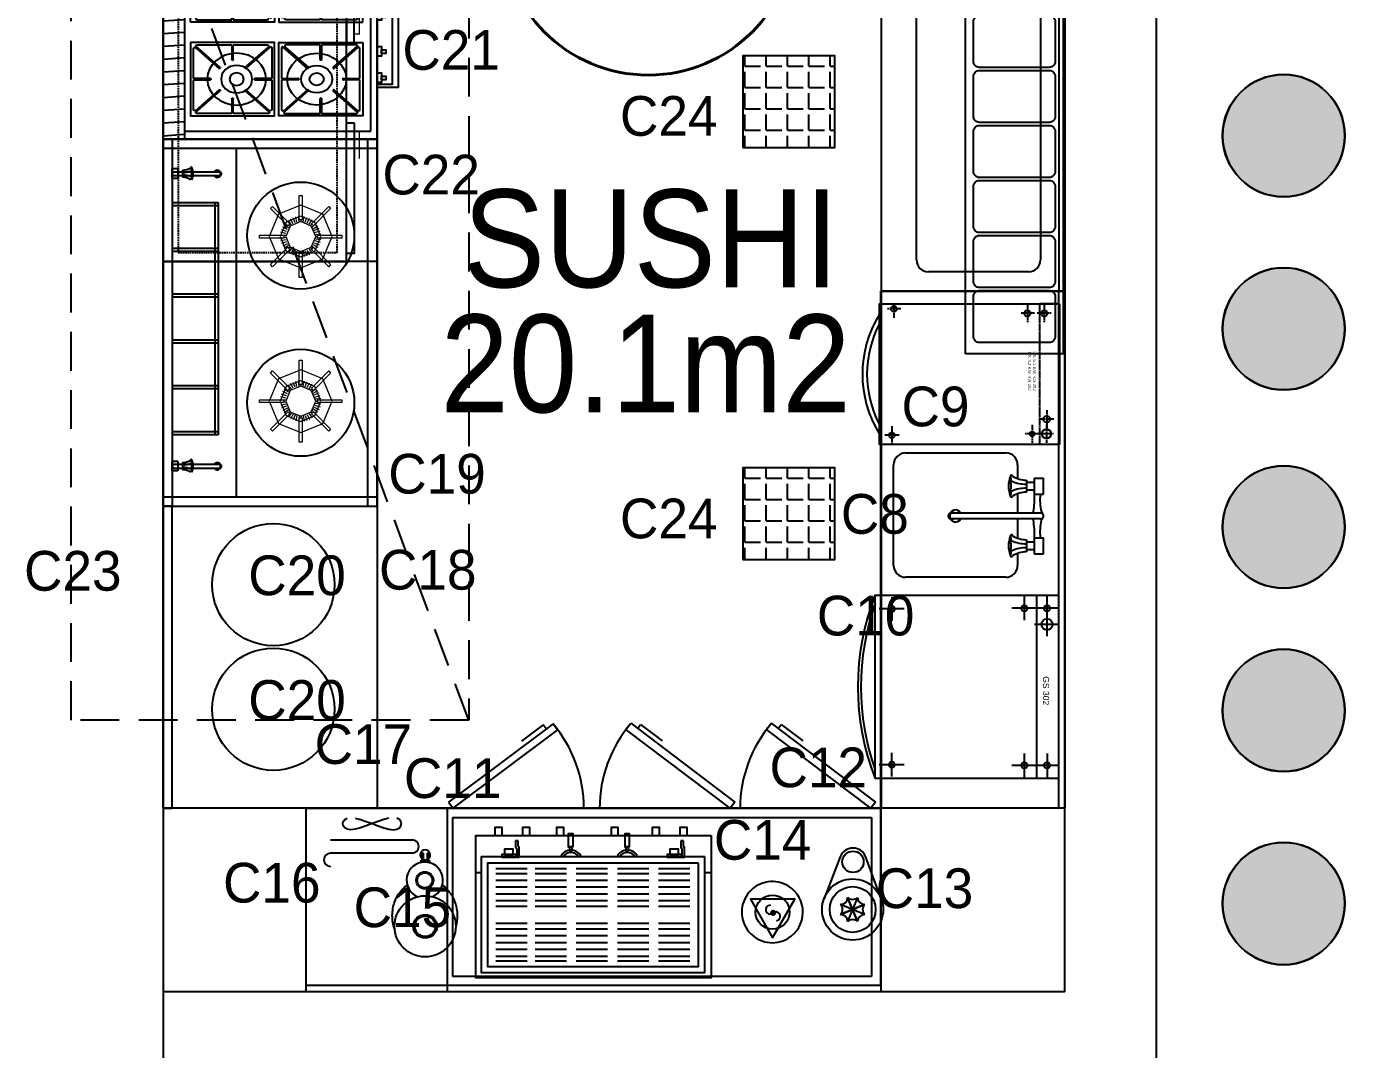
# Model space of a CAD drawing. Header units: millimetres. Extents: x -2729 to 15248, y -12439 to 5292.
# Drawn here: x 4743.2 to 5181.1, y -8711.3 to -8376.9 of the extents above; entities that cross this region are included whole.
import ezdxf

# ---------------------------------------------------------------- set-up
doc = ezdxf.new("R2010")
doc.units = ezdxf.units.MM
for name, pattern in [('DASHED', [0.75, 0.5, -0.25]), ('HIDDEN', [0.375, 0.25, -0.125]), ('HIDDENX2', [19.05, 12.7, -6.35])]:
    doc.linetypes.add(name, pattern=pattern)
for name, color, linetype in [('002 Çizgi', 7, 'Continuous'), ('0D', 1, 'Continuous'), ('0T', 7, 'Continuous'), ('AK', 7, 'Continuous'), ('DIM', 8, 'Continuous'), ('Kıtc-002 Çizgi', 7, 'Continuous'), ('OLCU', 7, 'Continuous'), ('S2000-002 Çizgi', 7, 'Continuous'), ('tefris', 39, 'Continuous')]:
    doc.layers.add(name, color=color, linetype=linetype)
doc.layers.add('KAPı', color=8, linetype='Continuous', lineweight=5)
doc.styles.get("Standard").update_dxf_attribs({"font": 'arial.ttf'})
doc.styles.add('TAKSİM', font='GOTHIC.TTF', dxfattribs={"height": 20})
doc.styles.add('Мой Ариал', font='arial.ttf', dxfattribs={"width": 0.9})

# ---------------------------------------------------------------- blocks, each defined once
blk = doc.blocks.new('jhkjuhj')
at = {"layer": 'tefris'}
blk.add_circle((-2448793.21, 524949.27), 20, dxfattribs=at)
blk = doc.blocks.new('tek mus')
at = {"layer": 'DIM', "color": 4}
for p, q in [((2960.62, 303.51), (2957.54, 303.51)), ((2983.24, 301.83), (2958.5, 301.83)), ((2958.5, 299.88), (2983.24, 299.88)), ((2960.62, 303.51), (2960.62, 298.31)), ((2963.11, 302.86), (2963.11, 298.96)), ((2960.62, 298.31), (2957.54, 298.31))]:
    blk.add_line(p, q, dxfattribs=at)
blk.add_lwpolyline([(2957.54, 298.31), (2957.54, 303.51)], dxfattribs=at)
for centre, radius, start, end in [((2958.5, 300.86), 0.975, 90, 270), ((2962.73, 312.82), 9.96, 272.20495, 299.68578), ((2963.11, 314), 12.43, 270, 292.76723), ((2963.11, 287.83), 12.43, 67.23277, 90), ((2967.99, 304.16), 0.325, 0, 180), ((2967.99, 304.16), 0.325, 359.99951, 180.00049), ((2967.99, 304.16), 0.325, 179.99951, 180), ((2967.99, 302.21), 0.325, 359.99951, 123.57433), ((2967.99, 299.61), 0.325, 236.42567, 0.00049), ((2972.13, 300.91), 4.04, 161.21272, 198.78728), ((2970.55, 303.19), 2.44, 156.48101, 203.51899), ((2970.55, 298.64), 2.44, 161.86586, 203.57425), ((2967.99, 304.16), 0.325, 359.99951, 0), ((2960.52, 300.91), 8.44, 337.35362, 22.64638), ((2982.01, 300.86), 1.95, 210, 150), ((2983.24, 300.86), 1.17, 236.44269, 123.55731), ((2983.24, 300.86), 0.975, 270, 90), ((2962.73, 289.01), 9.96, 60.31422, 87.79505)]:
    blk.add_arc(centre, radius, start, end, dxfattribs=at)
blk = doc.blocks.new('A$C2B4A6DCD')
at = {"layer": 'KAPı', "color": 124}
for points in [[(16.21, 33.69), (17.38, 33.69), (17.38, 23.69), (16.21, 23.69), (16.21, 33.69), (16.21, 33.69)], [(29.61, 16.8), (25.92, 25.92), (16.8, 29.71), (7.67, 25.92), (3.98, 16.8), (7.67, 7.77), (16.8, 3.98), (25.92, 7.77), (29.61, 16.8), (29.61, 16.8)], [(4.47, 28.35), (5.34, 29.13), (12.43, 22.04), (11.55, 21.26), (4.47, 28.35), (4.47, 28.35)], [(28.25, 29.13), (29.13, 28.35), (22.04, 21.26), (21.17, 22.04), (28.25, 29.13), (28.25, 29.13)], [(25.15, 16.8), (22.72, 22.72), (16.8, 25.15), (10.87, 22.72), (8.45, 16.8), (10.87, 10.97), (16.8, 8.54), (22.72, 10.97), (25.15, 16.8), (25.15, 16.8)], [(11.94, 20.58), (10.29, 21.94)], [(22.91, 16.8), (21.07, 21.17), (16.8, 22.91), (12.43, 21.17), (10.68, 16.8), (12.43, 12.52), (16.8, 10.68), (21.07, 12.52), (22.91, 16.8), (22.91, 16.8)], [(13.2, 21.75), (11.94, 23.59)], [(13.88, 22.23), (12.91, 24.17)], [(14.66, 22.62), (13.98, 24.66)], [(15.53, 22.82), (15.05, 24.95)], [(16.41, 22.91), (16.31, 23.69)], [(17.18, 22.91), (17.28, 23.69)], [(18.06, 22.82), (18.54, 24.95)], [(18.93, 22.62), (19.61, 24.66)], [(19.71, 22.23), (20.68, 24.17)], [(20.39, 21.75), (21.65, 23.59)], [(21.65, 20.58), (23.3, 21.94)], [(0, 16.21), (0, 17.38), (10, 17.38), (10, 16.21), (0, 16.21), (0, 16.21)], [(10.68, 17.48), (8.54, 17.67)], [(10.87, 18.35), (8.74, 18.83)], [(11.17, 19.13), (9.13, 19.9)], [(11.46, 19.9), (9.61, 20.97)], [(10.68, 16.6), (10, 16.6)], [(12.52, 21.26), (12.04, 21.75)], [(21.07, 21.26), (21.55, 21.75)], [(22.04, 19.9), (23.98, 20.97)], [(22.43, 19.13), (24.47, 19.9)], [(22.72, 18.35), (24.85, 18.83)], [(22.91, 17.48), (25.05, 17.67)], [(22.91, 16.6), (23.59, 16.6)], [(33.59, 17.38), (33.59, 16.21), (23.59, 16.21), (23.59, 17.38), (33.59, 17.38), (33.59, 17.38)], [(5.34, 4.56), (4.47, 5.34), (11.55, 12.43), (12.43, 11.55), (5.34, 4.56), (5.34, 4.56)], [(10.78, 15.73), (8.64, 15.34)], [(10.97, 14.95), (8.93, 14.27)], [(11.26, 14.17), (9.32, 13.2)], [(11.75, 13.4), (9.9, 12.14)], [(12.91, 12.14), (11.46, 10.49)], [(12.23, 12.72), (11.75, 12.23)], [(13.59, 11.65), (12.43, 9.81)], [(14.27, 11.26), (13.4, 9.22)], [(15.15, 10.97), (14.47, 8.83)], [(18.45, 10.97), (19.13, 8.83)], [(19.32, 11.26), (20.19, 9.22)], [(20, 11.65), (21.17, 9.81)], [(20.68, 12.14), (22.14, 10.49)], [(29.13, 5.34), (28.25, 4.56), (21.17, 11.55), (22.04, 12.43), (29.13, 5.34), (29.13, 5.34)], [(21.36, 12.72), (21.84, 12.23)], [(21.84, 13.4), (23.69, 12.14)], [(22.33, 14.17), (24.27, 13.2)], [(22.62, 14.95), (24.66, 14.27)], [(22.82, 15.73), (24.95, 15.34)], [(15.92, 10.78), (15.63, 8.54)], [(17.38, 0), (16.21, 0), (16.21, 10), (17.38, 10), (17.38, 0), (17.38, 0)], [(16.8, 10.68), (16.8, 10)], [(17.67, 10.78), (17.96, 8.54)]]:
    blk.add_lwpolyline(points, dxfattribs=at)
blk = doc.blocks.new('vog ocağı')
for p, q in [((3614.24, 1313.04), (3494.24, 1313.04)), ((3494.24, 1313.04), (3494.24, 1243.04)), ((3614.24, 1310.04), (3494.24, 1310.04)), ((3497.24, 1313.04), (3497.24, 1243.04)), ((3517.56, 1295.04), (3517.56, 1310.04)), ((3518.56, 1295.04), (3518.56, 1310.04)), ((3532.56, 1295.04), (3532.56, 1310.04)), ((3533.56, 1295.04), (3533.56, 1310.04)), ((3547.56, 1295.04), (3547.56, 1310.04)), ((3548.56, 1295.04), (3548.56, 1310.04)), ((3562.56, 1295.04), (3562.56, 1310.04)), ((3563.56, 1295.04), (3563.56, 1310.04)), ((3577.56, 1295.04), (3577.56, 1310.04)), ((3578.56, 1295.04), (3578.56, 1310.04)), ((3592.56, 1310.04), (3592.56, 1295.04)), ((3593.56, 1310.04), (3593.56, 1295.04)), ((3611.24, 1243.04), (3611.24, 1313.04)), ((3614.24, 1243.04), (3614.24, 1313.04)), ((3593.56, 1296.04), (3517.56, 1296.04)), ((3593.56, 1295.04), (3517.56, 1295.04)), ((3611.24, 1289.16), (3497.24, 1289.16)), ((3494.24, 1246.04), (3614.24, 1246.04)), ((3494.24, 1243.04), (3614.24, 1243.04))]:
    blk.add_line(p, q)
for centre in [(3528.05, 1267.97), (3582.76, 1267.97)]:
    blk.add_circle(centre, 17.5)
at = {"xscale": 0.6000000000000228, "yscale": 0.6000000000000228, "zscale": 0.6000000000000228, "rotation": 270}
for p in [(3326.77, 3084.56), (3422.43, 3084.56)]:
    blk.add_blockref('tek mus', p, dxfattribs=at)
at = {"layer": 'KAPı', "color": 124, "xscale": 0.7999999999999547, "yscale": 0.7999999999999547, "zscale": 0.7999999999999547}
for p in [(3515.16, 1254.56), (3568.98, 1254.56)]:
    blk.add_blockref('A$C2B4A6DCD', p, dxfattribs=at)
blk = doc.blocks.new('A$C604B7618')
at = {"layer": 'Kıtc-002 Çizgi'}
blk.add_lwpolyline([(0, 30.57), (30.57, 30.57), (30.57, 0), (0, 0), (0, 30.57)], dxfattribs=at)
blk.add_lwpolyline([(15.55, 29.52), (15.55, 23.44, -0.414214), (15.34, 23.23), (15.23, 23.23, -0.414214), (15.02, 23.44), (15.02, 29.52), (2.68, 29.52, 0.668179), (2.31, 28.63), (10.81, 20.13, -0.810443), (10.38, 19.82), (1.59, 28.61, 0.668179), (1.05, 28.39), (1.05, 15.55), (7.13, 15.55, -0.414214), (7.34, 15.34), (7.34, 15.23, -0.414214), (7.13, 15.02), (1.05, 15.02), (1.05, 2.68, 0.668179), (1.94, 2.31), (10.43, 10.81, -0.810443), (10.75, 10.38), (1.96, 1.59, 0.668179), (2.18, 1.05), (15.02, 1.05), (15.02, 7.13, -0.414214), (15.23, 7.34), (15.34, 7.34, -0.414214), (15.55, 7.13), (15.55, 1.05), (27.88, 1.05, 0.668179), (28.26, 1.94), (19.76, 10.43, -0.810443), (20.19, 10.75), (28.98, 1.96, 0.668179), (29.52, 2.18), (29.52, 15.02), (23.44, 15.02, -0.414214), (23.23, 15.23), (23.23, 15.34, -0.414214), (23.44, 15.55), (29.52, 15.55), (29.52, 28.39, 0.668179), (28.98, 28.61), (20.19, 19.82, -0.810443), (19.76, 20.13), (28.26, 28.63, 0.668179), (27.88, 29.52)], format="xyb", close=True, dxfattribs=at)
for radius in [10.75, 5.66, 2.6]:
    blk.add_circle((15.28, 13.8), radius, dxfattribs=at)
blk = doc.blocks.new('A$C65570A91')
at = {"layer": 'S2000-002 Çizgi'}
h = blk.add_hatch(dxfattribs=at)
h.set_pattern_fill('ANSI31', color=256, scale=1.5, angle=45, style=0)
h.set_pattern_definition([(90, (-2508.419, -6408.717), (-4.7625, 9e-16), [])])
h.paths.add_polyline_path([(0, 77), (0, 70), (80, 70), (80, 77)])
for points in [[(80, 70), (0, 70), (0, 77), (80, 77)], [(0, 7), (80, 7), (80, 77), (0, 77)], [(3, 9), (77, 9), (77, 70), (3, 70)], [(21.2, 7), (24.84, 7), (24.84, 5.54), (21.2, 5.54)], [(22.17, 5.54), (23.62, 5.54), (23.62, 4.08), (22.17, 4.08)], [(31.05, 7), (34.69, 7), (34.69, 5.54), (31.05, 5.54)], [(32.02, 5.54), (33.47, 5.54), (33.47, 4.08), (32.02, 4.08)], [(44.56, 7), (48.2, 7), (48.2, 5.54), (44.56, 5.54)], [(45.52, 5.54), (46.98, 5.54), (46.98, 4.08), (45.52, 4.08)], [(55.2, 7), (58.84, 7), (58.84, 5.54), (55.2, 5.54)], [(56.16, 5.54), (57.62, 5.54), (57.62, 4.08), (56.16, 4.08)]]:
    blk.add_lwpolyline(points, close=True, dxfattribs=at)
blk.add_lwpolyline([(19.49, 7), (19.49, 0), (60.51, 0), (60.51, 7), (59.51, 7), (59.51, 2), (20.49, 2), (20.49, 7), (19.49, 7)], dxfattribs=at)
at = {"layer": 'S2000-002 Çizgi', "yscale": 0.8999999999996362}
for p, xscale, zscale in [((36.24, 40.49), -0.8999999999996362, 0.9), ((43.76, 40.49), 0.8999999999996362, 0.8999999999996362)]:
    blk.add_blockref('A$C604B7618', p, dxfattribs=dict(at, xscale=xscale, zscale=zscale))
at = {"layer": 'S2000-002 Çizgi', "yscale": 0.8999999999996362, "rotation": 180}
for p, xscale, zscale in [((36.24, 39.15), 0.8999999999996362, 0.8999999999996362), ((43.76, 39.15), -0.8999999999996362, 0.9)]:
    blk.add_blockref('A$C604B7618', p, dxfattribs=dict(at, xscale=xscale, zscale=zscale))
blk = doc.blocks.new('blender')
at = {"layer": '0D'}
blk.add_lwpolyline([(-8.17, 0.7), (4.42, -6.57), (4.42, 7.97)], close=True, dxfattribs=at)
at = {"layer": '0D', "const_width": 1}
blk.add_lwpolyline([(0, 1, 1), (0, 0, 1)], format="xyb", close=True, dxfattribs=at)
at = {"layer": '0D'}
blk.add_circle((0.23, 0.7), 5.57, dxfattribs=at)
for centre, start, end in [((-1.16, -0.38), 190.1373, 48.3956), ((1.02, 1.47), 354.1987, 212.457)]:
    blk.add_arc(centre, 1.44, start, end, dxfattribs=at)
at = {"layer": '0T'}
blk.add_lwpolyline([(8.71, -4.52, 1.7787), (-8.38, -4.33, 0.562208)], format="xyb", close=True, dxfattribs=at)
blk = doc.blocks.new('portakal_sıkma')
at = {"layer": '0D'}
for p, q in [((-5.56, -2.3), (-2.3, 5.56)), ((-5.56, 5.56), (-2.3, -2.3)), ((-2.3, -2.3), (-5.56, 5.56)), ((-5.56, 5.56), (-2.3, -2.3)), ((0, 0), (-7.86, 3.26)), ((-7.86, 0), (0, 3.26)), ((0, 3.26), (-7.86, 0))]:
    blk.add_line(p, q, dxfattribs=at)
for centre, radius in [((-3.93, 1.63), 7.5), ((11.66, 1.51), 3.5)]:
    blk.add_circle(centre, radius, dxfattribs=at)
for centre, start, end in [((-7.94, 5.63), 271.8597, 358.1403), ((-3.93, 7.29), 226.8597, 313.1403), ((0.08, 5.63), 181.8597, 268.1403), ((-9.6, 1.63), 316.8597, 43.1403), ((1.74, 1.63), 136.8597, 223.1403), ((-7.94, -2.38), 1.8597, 88.1403), ((-3.93, -4.04), 46.8597, 133.1403), ((0.08, -2.38), 91.8597, 178.1403)]:
    blk.add_arc(centre, 2.38, start, end, dxfattribs=at)
at = {"layer": '0T'}
for p, q in [((13.28, 5.71), (-0.33, 10.96)), ((-0.47, -7.76), (13.22, -2.71))]:
    blk.add_line(p, q, dxfattribs=at)
blk.add_circle((-3.93, 1.63), 10, dxfattribs=at)
blk.add_arc((11.66, 1.51), 4.5, 290.2232, 68.9102, dxfattribs=at)
blk = doc.blocks.new('degirmen')
at = {"layer": '0D'}
for points in [[(1.28, -14.33), (1.28, -14.89), (-1.47, -14.89), (-1.47, -14.25)], [(-0.81, -14.89), (-0.81, -17.34), (-1.09, -17.34), (-1.09, -14.89)], [(0.88, -14.89), (0.88, -17.34), (0.6, -17.34), (0.6, -14.89)]]:
    blk.add_lwpolyline(points, dxfattribs=at)
for centre, radius in [((-0.07, 6.55), 3.87), ((-0.07, 6.55), 3.35), ((0.05, -8.51), 2.81), ((0.05, -8.51), 2.45)]:
    blk.add_circle(centre, radius, dxfattribs=at)
for start, end in [(127.2241, 54.179), (65.4662, 115.7795)]:
    blk.add_arc((-0.09, -16.82), 1.65, start, end, dxfattribs=at)
at = {"layer": '0T'}
for points in [[(-5.69, -6.97, -0.054984), (-7.44, -5.39, -0.093867), (-9.73, -1.59, -0.088672), (-10.55, 3.02, -0.067491), (-10.07, 6.57, -0.093867)], [(9.89, 7.49, -0.085751), (10.66, 3.02, -0.088672), (9.83, -1.59, -0.093867), (7.55, -5.39, -0.054985), (5.8, -6.97, -0.109161)]]:
    blk.add_lwpolyline(points, format="xyb", dxfattribs=at)
blk.add_circle((-0.07, 6.55), 10, dxfattribs=at)
blk.add_arc((0.05, -8.51), 5.95, 115.6161, 65.321, dxfattribs=at)
blk = doc.blocks.new('espresso_2grup')
at = {"layer": '0D'}
for p, q in [((-21.31, 15.51), (-31.57, 15.51)), ((-31.57, 14.03), (-21.31, 14.03)), ((-7.83, 15.51), (-18.09, 15.51)), ((-18.09, 14.03), (-7.83, 14.03)), ((5.64, 15.51), (-4.62, 15.51)), ((-4.62, 14.03), (5.64, 14.03)), ((19.12, 15.51), (8.86, 15.51)), ((8.86, 14.03), (19.12, 14.03)), ((31.99, 15.51), (21.74, 15.51)), ((21.74, 14.03), (31.99, 14.03)), ((-31.57, 11.81), (-21.31, 11.81)), ((-31.57, 9.58), (-21.31, 9.58)), ((-18.09, 11.81), (-7.83, 11.81)), ((-18.09, 9.58), (-7.83, 9.58)), ((-4.62, 11.81), (5.64, 11.81)), ((-4.62, 9.58), (5.64, 9.58)), ((8.86, 11.81), (19.12, 11.81)), ((8.86, 9.58), (19.12, 9.58)), ((21.74, 11.81), (31.99, 11.81)), ((21.74, 9.58), (31.99, 9.58)), ((-31.57, 7.36), (-21.31, 7.36)), ((-31.57, 5.14), (-21.31, 5.14)), ((-18.09, 7.36), (-7.83, 7.36)), ((-18.09, 5.14), (-7.83, 5.14)), ((-4.62, 7.36), (5.64, 7.36)), ((-4.62, 5.14), (5.64, 5.14)), ((8.86, 7.36), (19.12, 7.36)), ((8.86, 5.14), (19.12, 5.14)), ((21.74, 7.36), (31.99, 7.36)), ((21.74, 5.14), (31.99, 5.14)), ((-31.57, 3.29), (-21.31, 3.29)), ((-18.09, 3.29), (-7.83, 3.29)), ((-4.62, 3.29), (5.64, 3.29)), ((8.86, 3.29), (19.12, 3.29)), ((21.74, 3.29), (31.99, 3.29)), ((-21.31, -2.39), (-31.57, -2.39)), ((-31.57, -4.12), (-21.31, -4.12)), ((-7.83, -2.39), (-18.09, -2.39)), ((-18.09, -4.12), (-7.83, -4.12)), ((5.64, -2.39), (-4.62, -2.39)), ((-4.62, -4.12), (5.64, -4.12)), ((19.12, -2.39), (8.86, -2.39)), ((8.86, -4.12), (19.12, -4.12)), ((31.99, -2.39), (21.74, -2.39)), ((21.74, -4.12), (31.99, -4.12)), ((-31.57, -6.35), (-21.31, -6.35)), ((-31.57, -8.57), (-21.31, -8.57)), ((-18.09, -6.35), (-7.83, -6.35)), ((-18.09, -8.57), (-7.83, -8.57)), ((-4.62, -6.35), (5.64, -6.35)), ((-4.62, -8.57), (5.64, -8.57)), ((8.86, -6.35), (19.12, -6.35)), ((8.86, -8.57), (19.12, -8.57)), ((21.74, -6.35), (31.99, -6.35)), ((21.74, -8.57), (31.99, -8.57)), ((-31.57, -10.79), (-21.31, -10.79)), ((-31.57, -13.02), (-21.31, -13.02)), ((-18.09, -10.79), (-7.83, -10.79)), ((-18.09, -13.02), (-7.83, -13.02)), ((-4.62, -10.79), (5.64, -10.79)), ((-4.62, -13.02), (5.64, -13.02)), ((8.86, -10.79), (19.12, -10.79)), ((8.86, -13.02), (19.12, -13.02)), ((21.74, -10.79), (31.99, -10.79)), ((21.74, -13.02), (31.99, -13.02)), ((-31.57, -14.62), (-21.31, -14.62)), ((-18.09, -14.62), (-7.83, -14.62)), ((-4.62, -14.62), (5.64, -14.62)), ((8.86, -14.62), (19.12, -14.62)), ((21.74, -14.62), (31.99, -14.62))]:
    blk.add_line(p, q, dxfattribs=at)
for centre in [(-11.08, -17.01), (7.37, -17.01)]:
    blk.add_arc(centre, 2.96, 212.0817, 327.9183, dxfattribs=at)
at = {"layer": '0T'}
for p, q in [((-38.48, -13.34), (-36.4, -13.34)), ((36.69, -13.34), (38.52, -13.34)), ((-29.78, -18.46), (-29.78, -21.59)), ((-28.92, -18.46), (-29.78, -18.46)), ((-28.92, -21.22), (-28.92, -18.46)), ((-28.55, -23.77), (-28.55, -21.62)), ((24.25, -18.46), (24.25, -21.59)), ((25.11, -18.46), (24.25, -18.46)), ((25.11, -21.22), (25.11, -18.46)), ((25.48, -23.77), (25.48, -21.62)), ((-29.41, -21.99), (-29.41, -23.77)), ((-29.41, -23.77), (-28.55, -23.77)), ((24.62, -21.99), (24.62, -23.77)), ((24.62, -23.77), (25.48, -23.77))]:
    blk.add_line(p, q, dxfattribs=at)
for points in [[(-38.48, -25.48), (-38.48, 21.02), (38.52, 21.02), (38.52, -25.48)], [(-36.4, -18.48), (36.69, -18.48), (36.69, 19.33), (-36.4, 19.33)], [(-34.4, -16.48), (34.69, -16.48), (34.69, 17.33), (-34.4, 17.33)], [(-28.79, -18.46), (-28.79, -19.32), (-24.1, -19.32), (-24.1, -18.46)], [(-27.81, -19.32), (-27.81, -21.05), (-24.96, -21.05), (-24.96, -19.32)], [(-11.82, -21.83), (-11.82, -26.03), (-10.22, -26.03), (-10.22, -21.83)], [(-11.45, -20.59), (-11.45, -21.83), (-10.59, -21.83), (-10.59, -20.59)], [(6.63, -21.83), (6.63, -26.03), (8.24, -26.03), (8.24, -21.83)], [(7, -20.59), (7, -21.83), (7.87, -21.83), (7.87, -20.59)], [(25.24, -18.46), (25.24, -19.32), (29.93, -19.32), (29.93, -18.46)], [(26.23, -19.32), (26.23, -21.05), (29.07, -21.05), (29.07, -19.32)], [(-30.65, -25.48), (-30.65, -28.13), (-28.3, -28.13), (-28.3, -25.48)], [(-21.57, -25.48), (-21.57, -28.13), (-19.22, -28.13), (-19.22, -25.48)], [(-8.12, -25.48), (-8.12, -28.13), (-5.77, -28.13), (-5.77, -25.48)], [(9.7, -25.48), (9.7, -28.13), (12.05, -28.13), (12.05, -25.48)], [(20.81, -25.48), (20.81, -28.13), (23.16, -28.13), (23.16, -25.48)], [(29.89, -25.48), (29.89, -28.13), (32.24, -28.13), (32.24, -25.48)]]:
    blk.add_lwpolyline(points, close=True, dxfattribs=at)
for centre, radius, start, end in [((-29.58, -21.59), 0.2, 180, 265.8055), ((-29.61, -21.99), 0.2, 0, 85.8055), ((-11.08, -17.01), 3.7, 205.1444, 334.8556), ((7.37, -17.01), 3.7, 205.1444, 334.8556), ((24.45, -21.59), 0.2, 180, 265.8055), ((24.42, -21.99), 0.2, 0, 85.8055), ((25.31, -21.22), 0.2, 180, 265.8058), ((25.28, -21.62), 0.2, 0, 85.8058)]:
    blk.add_arc(centre, radius, start, end, dxfattribs=at)
at = {"layer": 'AK'}
for centre, start, end in [((-28.72, -21.22), 180, 265.8058), ((-28.75, -21.62), 0, 85.8058)]:
    blk.add_arc(centre, 0.2, start, end, dxfattribs=at)
blk = doc.blocks.new('GS 202')
at = {"color": 7}
for p, q in [((-25.79, -32.54), (-25.79, 26.46)), ((-25.79, 26.46), (20.21, 26.46)), ((-25.79, 26.46), (-25.79, 19.94)), ((20.21, 26.46), (20.21, -32.54)), ((-25.79, -32.54), (20.21, -32.54))]:
    blk.add_line(p, q, dxfattribs=at)
at = {"color": 7, "linetype": 'HIDDEN'}
for p, q in [((-22.7, 23.77), (-22.7, 19.18)), ((8.97, 22.26), (14.85, 22.26)), ((11.91, 24.55), (11.91, 19.97)), ((13.77, 22.19), (19.65, 22.19)), ((16.71, 24.48), (16.71, 19.9)), ((-25.79, 19.94), (20.21, 19.94)), ((-25.64, 21.47), (-19.76, 21.47)), ((-22.7, 18.25), (-22.7, 13.67)), ((13.82, 17.54), (19.7, 17.54)), ((16.76, 19.83), (16.76, 15.24)), ((-25.64, 15.96), (-19.76, 15.96)), ((-24.13, -25.47), (-24.13, -30.06)), ((17.21, -26.04), (17.21, -30.63)), ((-25.79, -27.76), (-21.19, -27.76)), ((14.27, -28.34), (20.15, -28.34))]:
    blk.add_line(p, q, dxfattribs=at)
at = {"color": 7}
for centre, radius in [((-22.7, 21.47), 1), ((11.91, 22.26), 1.07), ((16.71, 22.19), 1.5), ((16.76, 17.54), 0.788), ((-22.7, 15.96), 1), ((-24.13, -27.76), 0.931), ((17.21, -28.34), 0.931)]:
    blk.add_circle(centre, radius, dxfattribs=at)
for radius, start, end in [(37.06, 238.4427, 301.5573), (35.56, 242.6305, 297.3695)]:
    blk.add_arc((-2.79, -0.96), radius, start, end, dxfattribs=at)
at = {"color": 7, "insert": (-10.25, 18.81), "char_height": 1, "width": 79.2889, "attachment_point": 1}
blk.add_mtext('{\\fTimes New Roman|b0|i0|c162|p18;3 N 6.1 KW  GS 202\\P1 N 3.2 KW  GS 202}', dxfattribs=at)
blk = doc.blocks.new('A$C78856A90')
at = {"layer": 'S2000-002 Çizgi', "extrusion": (5.74451e-08, -8.64199e-09, 1)}
for p, q in [((4.1, 51.8, 0), (4.1, 59.58, 0)), ((7.45, 60, 0), (7.45, 0, 0)), ((11.53, 51.8, 0), (11.53, 59.58, 0)), ((54.88, 59.37, 0), (54.88, 51.58, 0)), ((0, 55.69, 0), (8.2, 55.69, 0)), ((7.43, 55.69, 0), (15.63, 55.69, 0)), ((50.78, 55.47, 0), (58.98, 55.47, 0)), ((4.1, 13.48, 0), (4.1, 5.69, 0)), ((0, 9.58, 0), (8.2, 9.58, 0)), ((4.1, 8.2, 0), (4.1, 0.42, 0)), ((11.52, 8.2, 0), (11.52, 0.42, 0)), ((50.78, 4.53, 0), (58.98, 4.53, 0)), ((54.88, 0.63, 0), (54.88, 8.42, 0)), ((0, 4.31, 0), (8.2, 4.31, 0)), ((7.42, 4.31, 0), (15.62, 4.31, 0))]:
    blk.add_line(p, q, dxfattribs=at)
at = {"layer": 'S2000-002 Çizgi', "extrusion": (5.74451e-08, -8.64199e-09, 1), "elevation": 0}
blk.add_lwpolyline([(60.32, 60), (60.32, 0), (0.32, 0), (0.32, 60)], close=True, dxfattribs=at)
at = {"layer": 'S2000-002 Çizgi', "extrusion": (5.74451e-08, -8.64199e-09, 1)}
for centre, radius in [((4.1, 55.69, 0), 0.973), ((11.53, 55.69, 0), 0.973), ((54.88, 55.47, 0), 0.973), ((4.1, 9.58, 0), 1.83), ((4.1, 4.31, 0), 0.973), ((11.52, 4.31, 0), 0.973), ((54.88, 4.53, 0), 0.973)]:
    blk.add_circle(centre, radius, dxfattribs=at)
for radius, start, end in [(82.25, 338.6081, 21.3904), (81.25, 340.4873, 19.5113)]:
    blk.add_arc((-16.26, 30, 0), radius, start, end, dxfattribs=at)
at = {"layer": 'S2000-002 Çizgi', "extrusion": (5.74451e-08, -8.64199e-09, 1), "insert": (3.42, 36.01, 0), "char_height": 2, "width": 20, "attachment_point": 3, "text_direction": (1.3e-05, 1, 0)}
blk.add_mtext('GS 302', dxfattribs=at)
blk = doc.blocks.new('A$C6CAE0F72')
at = {"layer": 'S2000-002 Çizgi'}
blk.add_line((0, 169.17, 0), (59.84, 169.17, 0), dxfattribs=at)
at = {"layer": 'S2000-002 Çizgi', "extrusion": (5.74451e-08, -8.64199e-09, 1)}
for p, q in [((19.34, 93.6, 0), (52.1, 93.6, 0)), ((15.44, 85.78, 0), (15.44, 89.7, 0)), ((56, 89.7, 0), (56, 56.85, 0)), ((10.09, 85.9, 0), (7, 85.9, 0)), ((10.09, 80.7, 0), (10.09, 85.9, 0)), ((10.09, 84.6, 0), (12.58, 84.6, 0)), ((12.58, 81.35, 0), (12.58, 85.25, 0)), ((10.09, 80.7, 0), (7, 80.7, 0)), ((12.58, 82, 0), (10.09, 82, 0)), ((15.44, 74.52, 0), (15.44, 80.81, 0)), ((7.96, 74.52, 0), (36.95, 74.52, 0)), ((36.95, 72.57, 0), (7.96, 72.57, 0)), ((15.44, 66.28, 0), (15.44, 72.57, 0)), ((10.09, 66.4, 0), (6.99, 66.4, 0)), ((10.09, 61.2, 0), (10.09, 66.4, 0)), ((12.58, 61.85, 0), (12.58, 65.75, 0)), ((10.09, 65.1, 0), (12.58, 65.1, 0)), ((12.58, 62.5, 0), (10.09, 62.5, 0)), ((15.44, 56.85, 0), (15.44, 61.31, 0)), ((10.09, 61.2, 0), (6.99, 61.2, 0)), ((52.1, 52.95, 0), (19.34, 52.95, 0))]:
    blk.add_line(p, q, dxfattribs=at)
at = {"layer": 'S2000-002 Çizgi', "elevation": 0}
for points in [[(60.21, 0), (0, 0), (0, 169.17), (60.21, 169.17)], [(2, 0), (0, 0), (0, 169.17), (2, 169.17)]]:
    blk.add_lwpolyline(points, close=True, dxfattribs=at)
at = {"layer": 'S2000-002 Çizgi', "extrusion": (5.74451e-08, -8.64199e-09, 1), "elevation": 0}
for points in [[(7, 85.9), (7, 80.7)], [(6.99, 66.4), (6.99, 61.2)]]:
    blk.add_lwpolyline(points, dxfattribs=at)
at = {"layer": 'S2000-002 Çizgi', "extrusion": (5.74451e-08, -8.64199e-09, 1)}
for centre, radius, start, end in [((19.34, 89.7, 0), 3.9, 89.9993, 179.9993), ((52.1, 89.7, 0), 3.9, 359.9993, 89.9993), ((12.19, 95.2, 0), 9.96, 272.2042, 299.6851), ((12.58, 96.38, 0), 12.43, 269.9993, 292.7665), ((17.45, 86.55, 0), 0.325, 359.9988, 179.9998), ((17.45, 84.6, 0), 0.325, 359.9988, 123.5736), ((21.6, 83.3, 0), 4.04, 161.212, 198.7866), ((20.01, 85.57, 0), 2.44, 156.425, 198.1334), ((9.99, 83.3, 0), 8.44, 337.3529, 22.6457), ((-10.51, 78.75, 0), 18.65, 348.2222, 5.9954), ((45.11, 80.18, 0), 35.22, 179.1628, 188.5589), ((12.58, 70.22, 0), 12.43, 67.2321, 89.9993), ((12.19, 71.39, 0), 9.96, 60.3135, 87.7943), ((17.45, 80.05, 0), 0.325, 179.9988, 359.9998), ((17.45, 80.05, 0), 0.325, 179.9993, 359.9993), ((17.45, 80.05, 0), 0.325, 179.9993, 179.9998), ((17.45, 82, 0), 0.325, 236.425, 359.9998), ((20.02, 81.02, 0), 2.44, 156.4803, 203.5183), ((17.45, 80.05, 0), 0.325, 359.9993, 359.9998), ((7.96, 73.54, 0), 0.975, 89.9993, 269.9993), ((9.02, 73.54, 0), 1.89, 132.216, 159.5022), ((9.02, 73.54, 0), 1.89, 31.0997, 47.7826), ((35.72, 73.54, 0), 1.95, 209.9993, 149.9993), ((36.95, 73.54, 0), 1.17, 236.442, 123.5566), ((36.95, 73.54, 0), 0.975, 269.9993, 89.9993), ((9.02, 73.54, 0), 1.89, 200.2105, 224.6604), ((-10.14, 68.07, 0), 18.28, 354.7417, 13.0786), ((35.68, 67.66, 0), 25.78, 169.9902, 182.7992), ((9.02, 73.54, 0), 1.89, 312.216, 329.0847), ((12.19, 75.7, 0), 9.96, 272.2042, 299.6851), ((17.45, 67.05, 0), 0.325, 359.9988, 179.9998), ((20.01, 66.07, 0), 2.44, 156.425, 198.1334), ((9.99, 63.8, 0), 8.44, 337.3529, 22.6457), ((12.58, 76.88, 0), 12.43, 269.9993, 292.7665), ((12.58, 50.72, 0), 12.43, 67.2321, 89.9993), ((12.19, 51.89, 0), 9.96, 60.3135, 87.7943), ((17.45, 65.1, 0), 0.325, 359.9988, 123.5736), ((17.45, 62.5, 0), 0.325, 236.425, 359.9998), ((21.6, 63.8, 0), 4.04, 161.212, 198.7866), ((20.02, 61.52, 0), 2.44, 156.4803, 203.5183), ((17.45, 60.55, 0), 0.325, 179.9988, 359.9998), ((17.45, 60.55, 0), 0.325, 179.9993, 179.9998), ((17.45, 60.55, 0), 0.325, 179.9993, 359.9993), ((17.45, 60.55, 0), 0.325, 359.9993, 359.9998), ((19.34, 56.85, 0), 3.9, 179.9993, 269.9993), ((52.1, 56.85, 0), 3.9, 269.9993, 359.9993)]:
    blk.add_arc(centre, radius, start, end, dxfattribs=at)
blk = doc.blocks.new('A$C34EC4B2C')
at = {"layer": 'S2000-002 Çizgi'}
for p, q in [((80.83, 87.67), (46.6, 62.05)), ((82.37, 85.61), (80.83, 87.67)), ((104.65, 85.77), (106.2, 87.82)), ((106.2, 87.82), (140.31, 62.05)), ((150.63, 85.77), (152.18, 87.82)), ((152.18, 87.82), (186.29, 62.05)), ((48.14, 60), (82.37, 85.61)), ((77.59, 87.3), (71.93, 83.07)), ((78.58, 85.98), (77.59, 87.3)), ((138.76, 60), (104.65, 85.77)), ((108.44, 86.12), (109.44, 87.44)), ((109.44, 87.44), (115.07, 83.18)), ((184.74, 60), (150.63, 85.77)), ((154.42, 86.12), (155.42, 87.44)), ((155.42, 87.44), (161.05, 83.18)), ((71.93, 83.07), (70.49, 81.99)), ((115.07, 83.18), (116.52, 82.09)), ((161.05, 83.18), (162.5, 82.09)), ((46.6, 62.05), (48.14, 60)), ((140.31, 62.05), (138.76, 60)), ((186.29, 62.05), (184.74, 60)), ((0, 0), (0, 60)), ((0, 60), (188, 60)), ((46.11, 60), (46.11, 0)), ((48, 5), (48, 57)), ((48, 57), (185, 57)), ((185, 57), (185, 5)), ((188, 2), (188, 60)), ((188, 60), (188, 0)), ((12, 54.97), (12.17, 55.71)), ((12.17, 54.24), (12, 54.97)), ((12.17, 55.71), (12.66, 56.35)), ((12.66, 53.6), (12.17, 54.24)), ((12.66, 56.35), (13.47, 56.8)), ((13.47, 53.14), (12.66, 53.6)), ((14.62, 52.97), (13.47, 53.14)), ((16.07, 53.14), (14.62, 52.97)), ((16.07, 56.8), (17.78, 56.35)), ((17.78, 53.6), (16.07, 53.14)), ((17.78, 56.35), (19.64, 55.71)), ((19.64, 54.24), (17.78, 53.6)), ((19.64, 55.71), (21.59, 54.97)), ((21.59, 54.97), (19.64, 54.24)), ((23.54, 55.71), (21.59, 54.97)), ((21.59, 54.97), (23.54, 54.24)), ((25.4, 56.35), (23.54, 55.71)), ((23.54, 54.24), (25.4, 53.6)), ((27.1, 56.8), (25.4, 56.35)), ((25.4, 53.6), (27.1, 53.14)), ((27.1, 53.14), (28.56, 52.97)), ((28.56, 52.97), (29.7, 53.14)), ((30.52, 56.35), (29.7, 56.8)), ((29.7, 53.14), (30.52, 53.6)), ((31.01, 55.71), (30.52, 56.35)), ((30.52, 53.6), (31.01, 54.24)), ((31.17, 54.97), (31.01, 55.71)), ((31.01, 54.24), (31.17, 54.97)), ((8, 49.66), (34.67, 49.66)), ((34.67, 45.32), (8, 45.32)), ((185, 5), (48, 5)), ((188, 2), (0, 2)), ((188, 0), (0, 0))]:
    blk.add_line(p, q, dxfattribs=at)
for centre, radius, start, end in [((48.14, 60), 42.75, 0, 40.245), ((138.76, 60), 42.75, 139.4908, 180), ((184.74, 60), 42.75, 139.4908, 180), ((34.67, 47.49), 2.17, 270, 90), ((8, 43.15), 2.17, 90, 270)]:
    blk.add_arc(centre, radius, start, end, dxfattribs=at)
blk = doc.blocks.new('A$C6EB37068')
for p, q in [((36.77, 158.46), (36.77, 142.03)), ((55.1, 160.41), (38.72, 160.41)), ((57.05, 156.5), (57.05, 158.46)), ((57.05, 150.87), (57.05, 154.01)), ((58.48, 154.28), (58.48, 156.23)), ((59.72, 155.91), (58.48, 155.91)), ((58.48, 154.61), (59.72, 154.61)), ((59.72, 153.96), (59.72, 156.56)), ((59.72, 156.56), (61.27, 156.56)), ((59.72, 153.96), (61.27, 153.96)), ((60.78, 150.87), (46.29, 150.87)), ((46.29, 149.89), (60.78, 149.89)), ((57.05, 146.75), (57.05, 149.89)), ((58.48, 144.53), (58.48, 146.48)), ((59.72, 146.16), (58.48, 146.16)), ((58.48, 144.86), (59.72, 144.86)), ((59.72, 144.21), (59.72, 146.81)), ((59.72, 146.81), (61.27, 146.81)), ((57.05, 142.03), (57.05, 144.26)), ((59.72, 144.21), (61.27, 144.21)), ((0, 137.06), (2.57, 137.06)), ((38.72, 140.08), (55.1, 140.08)), ((0, 134.34), (2.57, 134.34)), ((0, 129.46), (2.57, 129.46)), ((0, 121.5), (2.57, 121.5)), ((0, 116.62), (2.57, 116.62)), ((0, 113.9), (2.57, 113.9)), ((30.32, 102.75), (63.08, 102.75)), ((26.42, 10.19), (26.42, 98.85)), ((66.98, 98.85), (66.98, 10.19)), ((63.08, 6.29), (30.32, 6.29))]:
    blk.add_line(p, q)
for points in [[(61.27, 156.56), (61.27, 153.96)], [(61.27, 146.81), (61.27, 144.21)], [(10.27, 112.52), (1.28, 112.52), (0, 112.52), (0, 138.43), (10.27, 138.43)], [(10.37, 112.52), (3.85, 112.52), (2.57, 112.52), (2.57, 138.43), (10.19, 138.43)]]:
    blk.add_lwpolyline(points)
blk.add_circle((30.95, 123.63), 7.5)
for centre, radius, start, end in [((38.72, 158.46), 1.95, 90, 180), ((55.1, 158.46), 1.95, 0, 90), ((59.77, 155.26), 4.22, 157.3536, 202.6464), ((56.04, 156.88), 0.163, 359.9995, 180.0005), ((54.76, 156.39), 1.22, 341.8659, 23.5743), ((56.04, 155.91), 0.163, 56.4257, 180.0005), ((53.97, 155.26), 2.02, 341.2127, 18.7873), ((54.76, 154.12), 1.22, 336.481, 23.519), ((56.04, 154.61), 0.163, 179.9995, 303.5743), ((56.04, 153.63), 0.163, 179.9995, 0.0005), ((56.04, 153.63), 0.162, 180, 0), ((56.04, 153.63), 0.163, 179.9995, 180), ((58.48, 161.8), 6.22, 247.2328, 270), ((58.48, 148.72), 6.22, 90, 112.7672), ((58.67, 161.21), 4.98, 240.3142, 267.7951), ((58.67, 149.3), 4.98, 92.2049, 119.6858), ((56.04, 153.63), 0.162, 359.9995, 0), ((42.21, 153.7), 17.61, 351.4404, 0.8365), ((70.02, 152.98), 9.33, 174.0039, 191.7771), ((46.29, 150.38), 0.585, 56.4427, 303.5573), ((46.29, 150.38), 0.487, 90, 270), ((46.91, 150.38), 0.975, 30, 330), ((60.26, 150.38), 0.946, 132.2167, 148.8995), ((60.26, 150.38), 0.946, 210.9146, 227.7833), ((46.93, 147.44), 12.89, 357.2001, 10.0091), ((69.83, 147.64), 9.14, 166.9207, 185.2576), ((60.78, 150.38), 0.488, 270, 90), ((60.26, 150.38), 0.946, 20.4971, 47.7833), ((60.26, 150.38), 0.946, 315.3389, 339.7888), ((59.77, 145.51), 4.22, 157.3536, 202.6464), ((56.04, 147.13), 0.163, 359.9995, 180.0005), ((54.76, 146.64), 1.22, 341.8659, 23.5743), ((56.04, 146.16), 0.163, 56.4257, 180.0005), ((53.97, 145.51), 2.02, 341.2127, 18.7873), ((54.76, 144.37), 1.22, 336.481, 23.519), ((56.04, 144.86), 0.163, 179.9995, 303.5743), ((58.48, 152.05), 6.22, 247.2328, 270), ((58.48, 138.97), 6.22, 90, 112.7672), ((58.67, 151.46), 4.98, 240.3142, 267.7951), ((58.67, 139.55), 4.98, 92.2049, 119.6858), ((25.52, 125.58), 20, 121.8205, 238.1795), ((25.52, 125.58), 18.7, 124.3198, 235.6802), ((38.72, 142.03), 1.95, 180, 270), ((55.1, 142.03), 1.95, 270, 0), ((56.04, 143.88), 0.163, 179.9995, 0.0005), ((56.04, 143.88), 0.163, 179.9995, 180), ((56.04, 143.88), 0.162, 180, 0), ((56.04, 143.88), 0.162, 359.9995, 0), ((30.32, 98.85), 3.9, 90, 180), ((63.08, 98.85), 3.9, 0, 90), ((30.32, 10.19), 3.9, 180, 270), ((63.08, 10.19), 3.9, 270, 0)]:
    blk.add_arc(centre, radius, start, end)
at = {"layer": 'S2000-002 Çizgi'}
for points in [[(14.97, 173.94), (74.97, 173.94), (74.97, 0), (14.97, 0)], [(72.97, 0), (74.97, 0), (74.97, 173.94), (72.97, 173.94)]]:
    blk.add_lwpolyline(points, close=True, dxfattribs=at)
blk = doc.blocks.new('A$C79E16575')
at = {"layer": '002 Çizgi', "color": 7}
blk.add_lwpolyline([(0, 0), (0, 150), (32, 150), (32, 0)], close=True, dxfattribs=at)
at = {"layer": 'S2000-002 Çizgi'}
for points in [[(2.6, 131.66), (2.6, 144.66, -0.414214), (4.6, 146.66), (27.4, 146.66, -0.414214), (29.4, 144.66), (29.4, 131.66, -0.414214), (27.4, 129.66), (4.6, 129.66, -0.414214)], [(2.6, 113.66), (2.6, 126.66, -0.414214), (4.6, 128.66), (27.4, 128.66, -0.414214), (29.4, 126.66), (29.4, 113.66, -0.414214), (27.4, 111.66), (4.6, 111.66, -0.414214)], [(2.6, 95.66), (2.6, 108.66, -0.414214), (4.6, 110.66), (27.4, 110.66, -0.414214), (29.4, 108.66), (29.4, 95.66, -0.414214), (27.4, 93.66), (4.6, 93.66, -0.414214)], [(2.6, 77.66), (2.6, 90.66, -0.414214), (4.6, 92.66), (27.4, 92.66, -0.414214), (29.4, 90.66), (29.4, 77.66, -0.414214), (27.4, 75.66), (4.6, 75.66, -0.414214)], [(2.6, 59.66), (2.6, 72.66, -0.414214), (4.6, 74.66), (27.4, 74.66, -0.414214), (29.4, 72.66), (29.4, 59.66, -0.414214), (27.4, 57.66), (4.6, 57.66, -0.414214)], [(2.6, 41.66), (2.6, 54.66, -0.414214), (4.6, 56.66), (27.4, 56.66, -0.414214), (29.4, 54.66), (29.4, 41.66, -0.414214), (27.4, 39.66), (4.6, 39.66, -0.414214)], [(2.6, 23.66), (2.6, 36.66, -0.414214), (4.6, 38.66), (27.4, 38.66, -0.414214), (29.4, 36.66), (29.4, 23.66, -0.414214), (27.4, 21.66), (4.6, 21.66, -0.414214)], [(2.6, 5.66), (2.6, 18.66, -0.414214), (4.6, 20.66), (27.4, 20.66, -0.414214), (29.4, 18.66), (29.4, 5.66, -0.414214), (27.4, 3.66), (4.6, 3.66, -0.414214)]]:
    blk.add_lwpolyline(points, format="xyb", close=True, dxfattribs=at)
blk = doc.blocks.new('A$C73561F5B')
at = {"layer": '002 Çizgi', "color": 7}
for p, q in [((14.77, 124.75), (14.77, 151.42)), ((19.11, 151.42), (19.11, 124.75)), ((7.63, 146.46), (7.46, 145.32)), ((7.46, 145.32), (7.63, 143.86)), ((8.08, 147.28), (7.63, 146.46)), ((8.72, 147.77), (8.08, 147.28)), ((9.46, 147.93), (8.72, 147.77)), ((10.19, 147.77), (9.46, 147.93)), ((10.84, 147.28), (10.19, 147.77)), ((11.29, 146.46), (10.84, 147.28)), ((11.46, 145.32), (11.29, 146.46)), ((11.29, 143.86), (11.46, 145.32)), ((7.63, 143.86), (8.08, 142.16)), ((8.08, 142.16), (8.72, 140.29)), ((8.72, 140.29), (9.46, 138.34)), ((9.46, 138.34), (10.19, 140.29)), ((10.19, 140.29), (10.84, 142.16)), ((10.84, 142.16), (11.29, 143.86)), ((8.08, 134.53), (8.72, 136.4)), ((8.72, 136.4), (9.46, 138.34)), ((9.46, 138.34), (10.19, 136.4)), ((10.19, 136.4), (10.84, 134.53)), ((7.46, 131.37), (7.63, 132.83)), ((7.63, 130.23), (7.46, 131.37)), ((7.63, 132.83), (8.08, 134.53)), ((10.84, 134.53), (11.29, 132.83)), ((11.29, 132.83), (11.46, 131.37)), ((11.46, 131.37), (11.29, 130.23)), ((8.08, 129.41), (7.63, 130.23)), ((8.72, 128.92), (8.08, 129.41)), ((9.46, 128.76), (8.72, 128.92)), ((10.19, 128.92), (9.46, 128.76)), ((10.84, 129.41), (10.19, 128.92)), ((11.29, 130.23), (10.84, 129.41))]:
    blk.add_line(p, q, dxfattribs=at)
for points in [[(4.43, 170), (64.43, 170), (64.43, 0), (4.43, 0)], [(1.87, 71.61), (1.87, 114.36), (4.43, 114.36), (4.43, 71.61)], [(1.87, 45.39), (1.87, 2.64), (4.43, 2.64), (4.43, 45.39)]]:
    blk.add_lwpolyline(points, close=True, dxfattribs=at)
blk.add_lwpolyline([(62.43, 116.76), (4.43, 116.76)], dxfattribs=at)
at = {"layer": '002 Çizgi', "color": 7, "linetype": 'DASHED'}
blk.add_lwpolyline([(59.43, 113.76), (59.43, 3), (7.43, 3), (7.43, 113.76)], close=True, dxfattribs=at)
at = {"layer": '002 Çizgi', "color": 7}
for points, const_width in [([(1.87, 74.42), (0.21, 74.42), (0.21, 81.48), (0.21, 83.29)], 0.427), ([(1.87, 42.58), (0.21, 42.58), (0.21, 35.52), (0.21, 33.71)], 0.428)]:
    blk.add_lwpolyline(points, dxfattribs=dict(at, const_width=const_width))
for centre, start, end in [((16.94, 151.42), 0, 180), ((21.29, 124.75), 180, 0)]:
    blk.add_arc(centre, 2.17, start, end, dxfattribs=at)

msp = doc.modelspace()

# ---------------------------------------------------------------- hatches: boundary and pattern name
h = msp.add_hatch()
h.set_pattern_fill('ANGLE', color=256)
h.set_pattern_definition([(0, (-3180.339, -11127.836), (0, 6.985), [5.08, -1.905]), (90, (-3180.339, -11127.836), (-6.985, 4e-16), [5.08, -1.905])])
h.paths.add_polyline_path([(5007.517, -8386.356), (4977.517, -8386.356), (4977.517, -8416.356), (5007.517, -8416.356)])
h = msp.add_hatch()
h.set_pattern_fill('ANGLE', color=256)
h.set_pattern_definition([(0, (-3180.339, -11262.603), (0, 6.985), [5.08, -1.905]), (90, (-3180.339, -11262.603), (-6.985, 4e-16), [5.08, -1.905])])
h.paths.add_polyline_path([(5007.517, -8521.123), (4977.517, -8521.123), (4977.517, -8551.123), (5007.517, -8551.123)])
at = {"layer": 'OLCU'}
h = msp.add_hatch(color=18, dxfattribs=at)
h.set_gradient(color1=(8, 8, 8), color2=(145, 145, 145), rotation=270, one_color=1, tint=0.57, name='INVCYLINDER')
h.paths.add_polyline_path([(5134.398, -8412.505, 1), (5174.398, -8412.505, 1)])
h = msp.add_hatch(color=18, dxfattribs=at)
h.set_gradient(color1=(8, 8, 8), color2=(145, 145, 145), rotation=270, one_color=1, tint=0.57, name='INVCYLINDER')
h.paths.add_polyline_path([(5134.398, -8475.681, 1), (5174.398, -8475.681, 1)])
h = msp.add_hatch(color=18, dxfattribs=at)
h.set_gradient(color1=(8, 8, 8), color2=(145, 145, 145), rotation=270, one_color=1, tint=0.57, name='INVCYLINDER')
h.paths.add_polyline_path([(5174.398, -8540.502, 1), (5134.398, -8540.502, 1)])
h = msp.add_hatch(color=18, dxfattribs=at)
h.set_gradient(color1=(8, 8, 8), color2=(145, 145, 145), rotation=270, one_color=1, tint=0.57, name='INVCYLINDER')
h.paths.add_polyline_path([(5174.398, -8600.502, 1), (5134.398, -8600.502, 1)])
h = msp.add_hatch(color=18, dxfattribs=at)
h.set_gradient(color1=(8, 8, 8), color2=(145, 145, 145), rotation=270, one_color=1, tint=0.57, name='INVCYLINDER')
h.paths.add_polyline_path([(5174.398, -8663.678, 1), (5134.398, -8663.678, 1)])

# ---------------------------------------------------------------- linework, layer by layer
for p, q in [((5082.804, -8692.51), (5082.804, -8131.403)), ((5022.804, -8632.51), (5022.804, -8191.403)), ((5112.804, -8722.51), (5112.804, -8310.972)), ((4787.804, -8632.51), (4787.804, -8722.315)), ((5022.804, -8632.51), (4787.804, -8632.51)), ((5082.804, -8692.51), (4787.804, -8692.51))]:
    msp.add_line(p, q)
for points in [[(4787.804, -8632.51), (4787.804, -8283.682), (4857.804, -8283.682), (4857.804, -8632.51)], [(4977.517, -8416.356), (5007.517, -8416.356), (5007.517, -8386.356), (4977.517, -8386.356)], [(4977.517, -8551.123), (5007.517, -8551.123), (5007.517, -8521.123), (4977.517, -8521.123)]]:
    msp.add_lwpolyline(points, close=True)
at = {"color": 1, "lineweight": 40, "ltscale": 0.005}
msp.add_circle((4946.553, -8344.677), 48, dxfattribs=at)
for centre in [(4823.9, -8559.345), (4823.9, -8600.123)]:
    msp.add_circle(centre, 20)
at = {"layer": 'S2000-002 Çizgi', "linetype": 'HIDDENX2'}
msp.add_line((4887.804, -8603.682), (4757.804, -8253.682), dxfattribs=at)
msp.add_lwpolyline([(4757.804, -8253.682), (4887.804, -8253.682), (4887.804, -8603.682), (4757.804, -8603.682)], close=True, dxfattribs=at)
at = {"layer": 'S2000-002 Çizgi'}
for points in [[(4857.804, -8453.682), (4787.804, -8453.682), (4787.804, -8533.682), (4857.804, -8533.682)], [(4787.804, -8533.682), (4857.804, -8533.682), (4857.804, -8632.51), (4787.804, -8632.51)], [(4790.804, -8533.682), (4787.804, -8533.682), (4787.804, -8632.51), (4790.804, -8632.51)]]:
    msp.add_lwpolyline(points, close=True, dxfattribs=at)

# ---------------------------------------------------------------- block references
for name, p, rotation in [('vog ocağı', (6100.844, -12027.919), 90), ('GS 202', (5054.595, -8493.302), 270), ('espresso_2grup', (4928.608, -8666.924), 180), ('degirmen', (4873.473, -8664.572), 180), ('portakal_sıkma', (5015.002, -8661.69), 89.99999999999999), ('blender', (4987.892, -8666.705), 89.99999999999999)]:
    msp.add_blockref(name, p, dxfattribs=dict(rotation=rotation))
at = {"layer": 'OLCU'}
for p, rotation in [((1989409.337, -1536447.927), 334.5002515464273), ((1989409.337, -1536511.103), 334.5002515464273), ((-811136.801, -2376203.61), 263.0769230713594), ((-811136.801, -2376263.61), 263.0769230713594), ((-811136.801, -2376326.786), 263.0769230713594)]:
    msp.add_blockref('jhkjuhj', p, dxfattribs=dict(at, rotation=rotation))
at = {"layer": 'OLCU', "xscale": -1}
for p, rotation in [((-811136.801, 2359250.603), 276.9230769286405), ((-811136.801, 2359187.427), 276.9230769286405), ((1989409.337, 1519494.92), 205.4997484535725), ((1989409.337, 1519434.92), 205.4997484535725), ((1989409.337, 1519371.744), 205.4997484535725)]:
    msp.add_blockref('jhkjuhj', p, dxfattribs=dict(at, rotation=rotation))
at = {"layer": 'S2000-002 Çizgi', "xscale": -1}
msp.add_blockref('A$C73561F5B', (4852.236, -8453.682), dxfattribs=at)
at = {"layer": 'S2000-002 Çizgi'}
for name, p in [('A$C6EB37068', (5007.833, -8463.344)), ('A$C79E16575', (5050.283, -8483.825)), ('A$C34EC4B2C', (4834.595, -8692.51))]:
    msp.add_blockref(name, p, dxfattribs=at)
at = {"layer": 'S2000-002 Çizgi', "xscale": 0.875, "rotation": 90}
msp.add_blockref('A$C65570A91', (4864.804, -8413.682), dxfattribs=at)
at = {"layer": 'S2000-002 Çizgi', "rotation": 180}
for name, p in [('A$C6CAE0F72', (5082.804, -8463.344, 0)), ('A$C78856A90', (5081.073, -8562.785, 0))]:
    msp.add_blockref(name, p, dxfattribs=at)

# ---------------------------------------------------------------- texts
at = {"style": 'TAKSİM'}
for s, p in [('C21', (4866.109, -8390.953)), ('C24', (4937.288, -8412.54)), ('C22', (4859.573, -8431.736)), ('C9', (5029.376, -8507.572)), ('C19', (4861.488, -8529.582)), ('C24', (4937.288, -8544.211)), ('C8', (5009.55, -8542.713)), ('C23', (4742.354, -8561.342)), ('C20', (4815.694, -8562.809)), ('C18', (4858.467, -8560.991)), ('C10', (5001.694, -8575.984)), ('C20', (4815.694, -8603.588)), ('C17', (4837.389, -8618.018)), ('C11', (4866.624, -8629.153)), ('C12', (4986.199, -8625.636)), ('C14', (4968.001, -8649.34)), ('C16', (4807.448, -8663.358)), ('C13', (5020.95, -8665.162)), ('C15', (4850.165, -8671.396))]:
    msp.add_text(s, height=13, dxfattribs=at).set_placement(p)
at = {"lineweight": 40, "ltscale": 0.005, "char_height": 32, "attachment_point": 8, "style": 'Мой Ариал'}
for s, insert in [('SUSHI', (4947.39, -8462.542)), ('20.1m2', (4945.665, -8503.448))]:
    msp.add_mtext(s, dxfattribs=dict(at, insert=insert))

doc.saveas('drawing.dxf')
